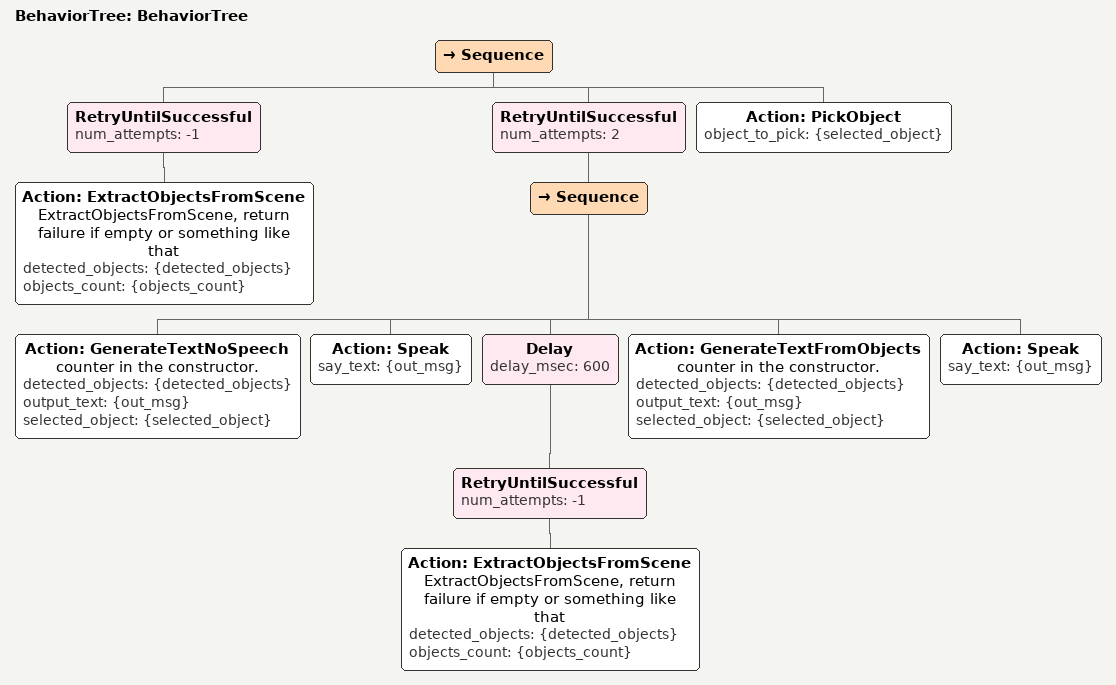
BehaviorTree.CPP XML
<?xml version="1.0"?>
<root main_tree_to_execute="BehaviorTree">
    <BehaviorTree ID="BehaviorTree">
        <Sequence>
            <RetryUntilSuccessful num_attempts="-1">
                 <Action ID="ExtractObjectsFromScene" name="ExtractObjectsFromScene,  return failure if empty or something like that" detected_objects="{detected_objects}" objects_count="{objects_count}"/>
            </RetryUntilSuccessful>
            <RetryUntilSuccessful num_attempts="2">
                <Sequence>
                    <Action ID="GenerateTextNoSpeech" name="counter in the constructor." detected_objects="{detected_objects}" output_text="{out_msg}" selected_object="{selected_object}" />
                    <Action ID="Speak" say_text="{out_msg}"/>
                    <Delay delay_msec="600">
                        <RetryUntilSuccessful num_attempts="-1">
                            <Action ID="ExtractObjectsFromScene" name="ExtractObjectsFromScene,  return failure if empty or something like that" detected_objects="{detected_objects}" objects_count="{objects_count}"/>
                        </RetryUntilSuccessful>
                    </Delay>
                    <Action ID="GenerateTextFromObjects" name="counter in the constructor." detected_objects="{detected_objects}" output_text="{out_msg}" selected_object="{selected_object}"/>
                    <Action ID="Speak" say_text="{out_msg}"/>
                </Sequence>
            </RetryUntilSuccessful>
            <Action ID="PickObject" object_to_pick="{selected_object}"/>
        </Sequence>
    </BehaviorTree>
</root>
